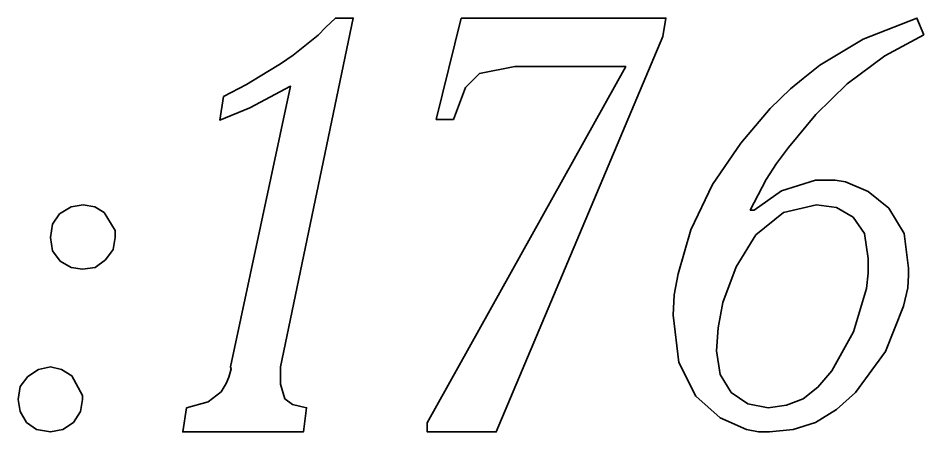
# Model space of a CAD drawing. Header units: millimetres. Extents: x -698 to 8131, y -704 to 4503.
# Drawn here: x 7562.17 to 7576.36, y 557.23 to 563.72 of the extents above; entities that cross this region are included whole.
import ezdxf

# ---------------------------------------------------------------- set-up
doc = ezdxf.new("R2010")
doc.units = ezdxf.units.MM
doc.layers.add('10', color=1, linetype='Continuous', lineweight=35)

msp = doc.modelspace()

# ---------------------------------------------------------------- linework, layer by layer
at = {"layer": '10'}
for points in [[(7564.813, 557.614), (7564.753, 557.234), (7566.643, 557.234), (7566.693, 557.614), (7566.473, 557.664), (7566.353, 557.754), (7566.283, 557.984), (7566.283, 558.034), (7566.283, 558.064), (7566.283, 558.094), (7566.283, 558.144), (7566.283, 558.164), (7566.283, 558.204), (7566.283, 558.254), (7567.423, 563.724), (7567.143, 563.724), (7566.993, 563.584), (7566.873, 563.454), (7566.483, 563.144), (7566.283, 563.004), (7566.083, 562.884), (7565.753, 562.684), (7565.393, 562.494), (7565.333, 562.124), (7565.803, 562.314), (7566.443, 562.654), (7565.503, 558.254), (7565.513, 558.224), (7565.493, 558.164), (7565.473, 558.094), (7565.433, 557.994), (7565.353, 557.864), (7565.153, 557.704)], [(7569.113, 563.724), (7568.723, 562.134), (7568.993, 562.134), (7569.183, 562.634), (7569.403, 562.854), (7569.953, 562.964), (7569.973, 562.964), (7571.693, 562.964), (7568.583, 557.374), (7568.583, 557.234), (7569.663, 557.234), (7572.273, 563.434), (7572.323, 563.724)], [(7576.363, 563.464), (7576.253, 563.724), (7575.413, 563.394), (7574.733, 562.984), (7574.473, 562.774), (7574.273, 562.614), (7573.953, 562.304), (7573.493, 561.764), (7573.053, 561.114), (7572.713, 560.404), (7572.513, 559.714), (7572.453, 559.384), (7572.433, 559.064), (7572.523, 558.324), (7572.793, 557.794), (7573.173, 557.454), (7573.583, 557.274), (7573.773, 557.234), (7573.943, 557.234), (7574.313, 557.274), (7574.663, 557.384), (7574.993, 557.584), (7575.293, 557.854), (7575.763, 558.494), (7576.043, 559.204), (7576.113, 559.494), (7576.123, 559.694), (7576.123, 559.804), (7576.053, 560.344), (7575.813, 560.744), (7575.493, 561.004), (7575.133, 561.154), (7574.973, 561.184), (7574.833, 561.184), (7574.753, 561.184), (7574.663, 561.184), (7574.133, 561.014), (7573.703, 560.714), (7573.643, 560.714), (7573.893, 561.194), (7574.053, 561.444), (7574.243, 561.694), (7574.673, 562.214), (7575.163, 562.694), (7575.753, 563.134)], [(7562.823, 560.654), (7562.713, 560.494), (7562.683, 560.284), (7562.713, 560.074), (7562.833, 559.914), (7563.003, 559.814), (7563.183, 559.784), (7563.383, 559.814), (7563.543, 559.934), (7563.663, 560.094), (7563.693, 560.284), (7563.693, 560.334), (7563.693, 560.394), (7563.523, 560.674), (7563.373, 560.764), (7563.193, 560.794), (7563.003, 560.764)], [(7573.733, 560.324), (7574.163, 560.674), (7574.683, 560.794), (7574.993, 560.754), (7575.253, 560.604), (7575.433, 560.344), (7575.493, 559.954), (7575.493, 559.724), (7575.463, 559.484), (7575.263, 558.804), (7574.923, 558.194), (7574.703, 557.934), (7574.473, 557.754), (7574.213, 557.654), (7573.923, 557.614), (7573.603, 557.674), (7573.343, 557.854), (7573.173, 558.134), (7573.113, 558.504), (7573.143, 558.864), (7573.213, 559.264), (7573.423, 559.824)], [(7562.323, 558.104), (7562.203, 557.944), (7562.173, 557.744), (7562.203, 557.554), (7562.303, 557.384), (7562.463, 557.274), (7562.683, 557.234), (7562.873, 557.274), (7563.043, 557.384), (7563.153, 557.554), (7563.183, 557.744), (7563.183, 557.774), (7563.183, 557.804), (7563.013, 558.114), (7562.853, 558.214), (7562.683, 558.254), (7562.493, 558.214)]]:
    msp.add_lwpolyline(points, close=True, dxfattribs=at)

doc.saveas('drawing.dxf')
